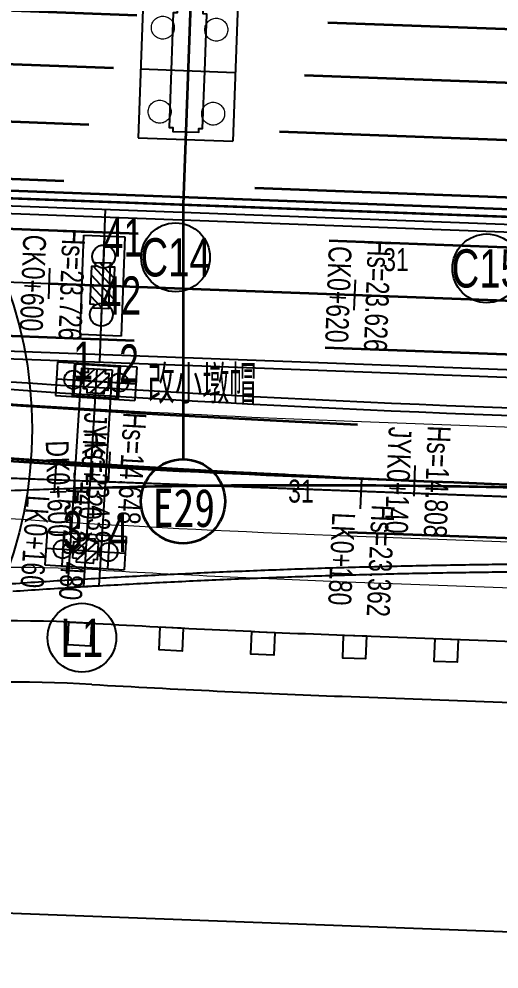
# Model space of a CAD drawing. Extents: x 0 to 558779, y 0 to 2762081.
# Drawn here: x 520024.6 to 520056, y 2757570.6 to 2757632.7 of the extents above; entities that cross this region are included whole.
import ezdxf
from ezdxf.enums import TextEntityAlignment as Align

# ---------------------------------------------------------------- set-up
doc = ezdxf.new("R2010")
doc.units = 0
doc.header["$LTSCALE"] = 20
for name, pattern in [('CENTER', [2, 1.25, -0.25, 0.25, -0.25]), ('DASHED', [19.049999999999997, 12.7, -6.349999999999999]), ('HIDDEN', [0.375, 0.25, -0.125])]:
    doc.linetypes.add(name, pattern=pattern)
for name, color, linetype in [('B-标线', 8, 'Continuous'), ('B-标线 地面', 46, 'Continuous'), ('DL-中心线', 10, 'Continuous'), ('DL-人行道边线', 1, 'Continuous'), ('DL-树池', 110, 'Continuous'), ('DL-非机动车道边线', 6, 'Continuous'), ('L-主桥边线', 240, 'Continuous'), ('L-洛秀互通匝道边线', 140, 'Continuous'), ('L-脊线', 222, 'Continuous'), ('L-辅路绿化带', 3, 'Continuous'), ('QL-主线桥墩', 191, 'Continuous'), ('QL-分孔线', 4, 'Continuous'), ('QL-墩号', 6, 'Continuous'), ('QL-桥墩', 191, 'Continuous'), ('QL-桥跨数值', 6, 'Continuous'), ('RD-红线', 230, 'Continuous'), ('XW_C', 7, 'Continuous'), ('XW_D', 7, 'Continuous'), ('XW_JY-江城大道右辅路', 7, 'Continuous'), ('XW_L', 7, 'Continuous'), ('YD-G2', 96, 'Continuous'), ('主线墩中心线', 6, 'Continuous'), ('主线墩号', 1, 'Continuous'), ('桩号-C', 7, 'Continuous'), ('桩号-D', 7, 'Continuous'), ('桩号-JY-江城大道右辅路', 7, 'Continuous'), ('桩号-L', 7, 'Continuous'), ('点划线', 6, 'CENTER'), ('粗实线', 1, 'Continuous'), ('设计高-C', 7, 'Continuous'), ('设计高-D', 7, 'Continuous'), ('设计高-JY-江城大道右辅路', 7, 'Continuous'), ('设计高-L', 7, 'Continuous'), ('设计高-地面高-C', 7, 'Continuous'), ('设计高-地面高-D', 7, 'Continuous'), ('设计高-地面高-JY-江城大道右辅路', 7, 'Continuous'), ('设计高-地面高-L', 7, 'Continuous')]:
    doc.layers.add(name, color=color, linetype=linetype)
doc.layers.add('偏心', color=4, linetype='Continuous', plot=False)
doc.layers.add('坐标标注', color=6, linetype='Continuous', plot=False)
doc.layers.add('细虚线', color=2, linetype='DASHED', lineweight=15)
doc.styles.get("Standard").update_dxf_attribs({"font": 'fsdb_e.shx', "width": 0.7, "bigfont": 'hzdx.shx'})
doc.styles.add('仿宋', font='simfang_0.ttf', dxfattribs={"width": 0.8})
pattern_1 = [(0, (0, 2.328306e-10), (0, 6.985), [5.08, -1.905]), (90, (0, 2.328306e-10), (-6.985, 4e-16), [5.08, -1.905])]

# ---------------------------------------------------------------- blocks, each defined once
blk = doc.blocks.new('shuchi02')
at = {"layer": 'DL-树池', "color": 3}
blk.add_lwpolyline([(-0.75, 0), (0.75, 0), (0.75, -1.5), (-0.75, -1.5)], close=True, dxfattribs=at)
blk = doc.blocks.new('(10-1)10m花瓶墩单排桩2根1.5')
h = blk.add_hatch()
h.set_pattern_fill('ANGLE', color=256)
h.set_pattern_definition(pattern_1)
h.paths.add_polyline_path([(-1.500000000000007, -0.5000000000001165), (-1.499999999999985, 0.5), (-1.249999999999992, 0.5), (-1.249999999999992, 0.75), (1.250000000000007, 0.75), (1.250000000000007, 0.5), (1.500000000000007, 0.5), (1.499999999999985, -0.5), (1.249999999999985, -0.5), (1.249999999999985, -0.75), (-1.250000000000014, -0.7500000000001165), (-1.250000000000014, -0.5000000000001165)])
h = blk.add_hatch()
h.set_pattern_fill('ANGLE', color=256)
h.set_pattern_definition(pattern_1)
h.paths.add_polyline_path([(-1.500000000000007, -0.5000000000001165), (-1.499999999999985, 0.5), (-1.249999999999992, 0.5), (-1.249999999999992, 0.75), (1.250000000000007, 0.75), (1.250000000000007, 0.5), (1.500000000000007, 0.5), (1.499999999999985, -0.5), (1.249999999999985, -0.5), (1.249999999999985, -0.75), (-1.250000000000014, -0.7500000000001165), (-1.250000000000014, -0.5000000000001165)])
h = blk.add_hatch()
h.set_pattern_fill('ANSI31', color=3, scale=0.15)
h.set_pattern_definition([(45, (0, 2.328306e-10), (-0.3367596045400932, 0.3367596045400933), [])])
h.paths.add_polyline_path([(-1.500000000000007, -0.5000000000001165), (-1.499999999999985, 0.5), (-1.249999999999992, 0.5), (-1.249999999999992, 0.75), (1.250000000000007, 0.75), (1.250000000000007, 0.5), (1.500000000000007, 0.5), (1.499999999999985, -0.5), (1.249999999999985, -0.5), (1.249999999999985, -0.75), (-1.250000000000014, -0.7500000000001165), (-1.250000000000014, -0.5000000000001165)])
at = {"layer": 'QL-桥墩', "color": 1}
for p, q in [((-3.25, -1.350000000093132), (-3.25, 1.350000000093132)), ((-3.25, 1.350000000093132), (3.25, 1.350000000093132)), ((3.25, 1.350000000093132), (3.25, -1.350000000093132)), ((3.25, -1.350000000093132), (-3.25, -1.350000000093132))]:
    blk.add_line(p, q, dxfattribs=at)
at = {"layer": 'QL-桥墩', "color": 3, "linetype": 'CENTER'}
for p, q in [((0, -1.350000000093132), (0, 1.350000000093132)), ((3.25, 0), (-3.25, 0))]:
    blk.add_line(p, q, dxfattribs=at)
at = {"layer": 'QL-桥墩', "color": 1}
blk.add_lwpolyline([(-1.500000000000007, -0.5000000000001165), (-1.499999999999985, 0.5), (-1.249999999999992, 0.5), (-1.249999999999992, 0.75), (1.250000000000007, 0.75), (1.250000000000007, 0.5), (1.500000000000007, 0.5), (1.499999999999985, -0.5), (1.249999999999985, -0.5), (1.249999999999985, -0.75), (-1.250000000000014, -0.75), (-1.250000000000014, -0.5000000000001165)], close=True, dxfattribs=at)
at = {"layer": 'QL-桥墩', "color": 3}
for centre in [(-1.899999999965075, 0), (1.900000000023283, 0)]:
    blk.add_circle(centre, 0.7499999999999999, dxfattribs=at)
blk = doc.blocks.new('(M2)单个柱式门架墩，2根桩1.2')
h = blk.add_hatch()
h.set_pattern_fill('ANSI31', color=3, scale=0.15)
h.set_pattern_definition([(45, (-0.45, 2.329062e-10), (-0.3367596045400932, 0.3367596045400933), [])])
h.paths.add_polyline_path([(-0.8000000000000074, -0.5500000000000407), (-0.8000000000000074, 0.5500000000000757), (-0.5500000000000145, 0.5500000000000757), (-0.5500000000000145, 0.8000000000000757), (0.5499999999999857, 0.8000000000000757), (0.5499999999999857, 0.5500000000000757), (0.7999999999999857, 0.5500000000000757), (0.7999999999999857, -0.5499999999999244), (0.5499999999999857, -0.5499999999999244), (0.5499999999999857, -0.7999999999999244), (-0.5500000000000148, -0.8000000000000406), (-0.5500000000000148, -0.5500000000000407)])
at = {"layer": 'QL-桥墩', "color": 1}
for p, q in [((-2.600000000093132, 1.100000000093132), (-2.600000000093132, -1.09999999962747)), ((-2.600000000093132, 1.100000000093132), (2.600000000093132, 1.100000000093132)), ((2.600000000093132, 1.100000000093132), (2.600000000093132, -1.09999999962747)), ((-2.600000000093132, -1.09999999962747), (2.600000000093132, -1.09999999962747))]:
    blk.add_line(p, q, dxfattribs=at)
at = {"layer": 'QL-桥墩', "color": 3, "linetype": 'CENTER'}
for p, q in [((-1.5, 1.100000000093132), (-1.5, -1.09999999962747)), ((1.5, 1.100000000093132), (1.5, -1.09999999962747)), ((-2.600000000093132, 0), (2.600000000093132, 0))]:
    blk.add_line(p, q, dxfattribs=at)
at = {"layer": 'QL-桥墩', "color": 1, "ltscale": 0.1}
blk.add_lwpolyline([(-0.8000000000000074, -0.5500000000000407), (-0.8000000000000074, 0.5500000000000757), (-0.5500000000000145, 0.5500000000000757), (-0.5500000000000145, 0.8000000000000757), (0.5499999999999857, 0.8000000000000757), (0.5499999999999857, 0.5500000000000757), (0.7999999999999857, 0.5500000000000757), (0.7999999999999857, -0.5499999999999244), (0.5499999999999857, -0.5499999999999244), (0.5499999999999857, -0.7999999999999244), (-0.5500000000000148, -0.7999999999999244), (-0.5500000000000148, -0.5500000000000407)], close=True, dxfattribs=at)
at = {"layer": 'QL-桥墩', "color": 3}
for centre in [(-1.5, 0), (1.5, 0)]:
    blk.add_circle(centre, 0.6, dxfattribs=at)
blk = doc.blocks.new('30m花瓶墩')
at = {"layer": '点划线', "ltscale": 0.3}
for p, q in [((0, 3.099999999998544), (0, -3.099999999998544)), ((4.499999999683495, 0), (-4.499999999683495, 0))]:
    blk.add_line(p, q, dxfattribs=at)
at = {"layer": '粗实线'}
for p, q in [((-4.499999999683495, 3.099999999998544), (-4.499999999683495, -3.099999999998544)), ((4.499999999683495, 3.099999999998544), (-4.499999999683495, 3.099999999998544)), ((4.499999999683495, 3.099999999998544), (4.499999999683495, -3.099999999998544)), ((4.499999999683495, -3.099999999998544), (-4.499999999683495, -3.099999999998544))]:
    blk.add_line(p, q, dxfattribs=at)
at = {"layer": '粗实线', "color": 4}
blk.add_lwpolyline([(3.638e-12, 1.099999999998544), (-3.749999999683495, 1.099999999998544), (-3.749999999683495, 0.8499999999985448), (-3.999999999683495, 0.8499999999985448), (-3.999999999683495, 0), (-3.999999999683495, -0.8499999999985448), (-3.749999999683495, -0.8499999999985448), (-3.749999999683495, -1.099999999998544), (3.638e-12, -1.099999999998544), (3.749999999683495, -1.099999999998544), (3.749999999683495, -0.8499999999985448), (3.999999999683495, -0.8499999999985448), (3.999999999683495, 0), (3.999999999683495, 0.8499999999985448), (3.749999999683495, 0.8499999999985448), (3.749999999683495, 1.099999999998544)], close=True, dxfattribs=at)
at = {"layer": '细虚线', "ltscale": 5}
for centre in [(-2.749999999683495, 1.75), (2.749999999683495, 1.75), (-2.749999999683495, -1.75), (2.749999999683495, -1.75)]:
    blk.add_circle(centre, 0.75, dxfattribs=at)
blk = doc.blocks.new('主线桥墩10.09')
at = {"layer": 'L-主桥边线', "lineweight": 35, "ltscale": 2, "flags": 128}
blk.add_lwpolyline([(2356.237745670893, -354.8033129773103), (3416.421099782805, -394.3038038150407)], dxfattribs=at)
at = {"layer": '主线墩中心线', "linetype": 'CENTER', "lineweight": 35}
blk.add_line((3015.11892995541, -362.3402242879383), (3014.485980246391, -379.3284371062182), dxfattribs=at)
at = {"layer": '主线墩号', "lineweight": 35}
blk.add_line((3014.485980246391, -379.3284371062182), (3014.485980246391, -395.9899808908813), dxfattribs=at)
blk.add_circle((3014.485980246391, -398.7399808908813), 2.75, dxfattribs=at)
at = {"layer": '主线墩号', "rotation": 87.86625112163902}
blk.add_blockref('30m花瓶墩', (3014.811763184727, -370.5845040413552), dxfattribs=at)
blk.add_blockref('30m花瓶墩', (3014.811763184727, -370.5845040413552), dxfattribs=at)
at = {"layer": '主线墩号', "lineweight": 35, "style": '仿宋', "width": 0.8}
blk.add_text('E29', height=2.5, dxfattribs=at).set_placement((3014.546608756937, -399.1655444065108), align=Align.MIDDLE_CENTER)

msp = doc.modelspace()

# ---------------------------------------------------------------- linework, layer by layer
at = {"layer": 'B-标线', "linetype": 'HIDDEN', "lineweight": 35, "ltscale": 5}
for p, q in [((519932.4772340774, 2757622.398377213), (520355.4842262813, 2757606.637911105)), ((519932.2166077269, 2757615.40323076), (520355.2235999308, 2757599.642764652))]:
    msp.add_line(p, q, dxfattribs=at)
at = {"layer": 'B-标线', "linetype": 'HIDDEN', "lineweight": 35, "ltscale": 5, "flags": 128}
for points in [[(516322.4375430929, 2758316.933269886), (516956.1708864162, 2758023.087492492, 0.079368608178051), (517564.8234081885, 2757850.856308758), (518947.7994459439, 2757687.805594135, 0.0200316140230398), (519307.5468970618, 2757659.942024764), (521003.5519569056, 2757596.751981205)], [(516320.9652511935, 2758313.757997211), (516954.6985945168, 2758019.912219817, 0.0793686081780398), (517564.4136019879, 2757847.380383144), (518947.3896397434, 2757684.329668521, 0.0200316140230388), (519307.4165838865, 2757656.444451538), (521003.4216295536, 2757593.254408507)], [(516319.387795587, 2758310.355919344), (516953.1211389103, 2758016.51014195, 0.0793686081780306), (517563.9745239159, 2757843.656177128), (518946.9505616714, 2757680.605462505, 0.0200316140230382), (519307.2769626272, 2757652.697051652), (521003.2819931051, 2757589.507009187)], [(516317.8103399805, 2758306.953841478), (516951.5436833039, 2758013.108064084, 0.0793686081780214), (517563.535445844, 2757839.931971113), (518946.5114835995, 2757676.88125649, 0.0200316140230376), (519307.1373413681, 2757648.949651766), (521003.1423566565, 2757585.759609868)], [(519984.445322653, 2757610.92497162, 0.0171796000512992), (520056.1537247283, 2757605.782091454), (520291.5731462018, 2757597.010794805, 0.0321222913534214), (520393.7720630445, 2757599.76894998, -0.0258673849492339), (520466.4575254668, 2757602.640123616), (520590.997313582, 2757601.115379635)]]:
    msp.add_lwpolyline(points, format="xyb", dxfattribs=at)
at = {"layer": 'B-标线', "lineweight": 35, "ltscale": 5, "flags": 128}
msp.add_lwpolyline([(519867.7176153545, 2757617.806345132, -0.0225047773809039), (519961.8705134512, 2757610.04543168, 0.022504777379082), (520056.0234115529, 2757602.284518227), (520291.4428330265, 2757593.513221578, 0.0321222913534788), (520394.0908348774, 2757596.283496706, -0.0258673849487167), (520466.4146780838, 2757599.140385897), (520710.9212917081, 2757596.14688484)], format="xyb", dxfattribs=at)
at = {"layer": 'B-标线 地面', "linetype": 'HIDDEN', "lineweight": 35, "ltscale": 10}
msp.add_line((520046.162891646, 2757599.149057149), (520078.4439424806, 2757597.946324294), dxfattribs=at)
at = {"layer": 'DEFPOINTS'}
msp.add_circle((519998.2715550194, 2757605.884686126), 27.20231986306003, dxfattribs=at)
at = {"layer": 'DL-中心线', "linetype": 'CENTER', "lineweight": 35, "ltscale": 5, "flags": 128}
for points in [[(519426.9146450599, 2757632.56340059, 0.0177543984594408), (519533.4038394017, 2757631.684383075, -0.0161243157737869), (519597.8835335538, 2757631.362297478), (520355.3539131061, 2757603.140337878)], [(519867.7176153545, 2757617.806345132, -0.0225047773809039), (519961.8705134512, 2757610.04543168, 0.022504777379082), (520056.0234115529, 2757602.284518227), (520291.4428330265, 2757593.513221578, 0.0321222913534788), (520394.0908348774, 2757596.283496706, -0.0258673849487167), (520466.4146780838, 2757599.140385897), (520710.9212917081, 2757596.14688484)], [(519911.253359993, 2757616.543433014), (519975.9630890099, 2757608.381167298, 0.0220618322544836), (520046.2932048212, 2757602.646630376), (520289.4666039942, 2757593.586434714, 0.0273255705095944), (520365.9095449571, 2757594.916416254, -0.027325570512216), (520442.3524859337, 2757596.246397795), (520701.5360419313, 2757586.589693)], [(519589.0964423984, 2757220.908812026), (519651.1629177161, 2757274.28356109, 0.0436643678793454), (519736.3970131028, 2757361.60983472, -0.0190617421846284), (519779.3164699589, 2757410.140193105, 0.035899111355208), (519834.1198505413, 2757476.477748863, 0.000231481485616), (519834.4441192797, 2757476.933659307, 0.0004629629960393), (519835.1055654903, 2757477.866376251, 0.0004629629960393), (519835.7855962701, 2757478.829073442, 0.0004629629960393), (519836.4860980666, 2757479.824658718, 0.0004629629960393), (519837.2092911793, 2757480.856549862, 0.0004629629960393), (519837.9578184413, 2757481.928809533, 0.0004629629960393), (519838.7348666568, 2757483.046329934, 0.0004629629960393), (519839.5443369083, 2757484.215091641, 0.0004629629960393), (519840.391090141, 2757485.44253662, 0.0004629629960393), (519841.2813131652, 2757486.738123826, 0.0004629629960393), (519842.2230861618, 2757488.114190172, 0.0004629629960393), (519843.2273064695, 2757489.587351209, 0.0004629629960393), (519844.3092871984, 2757491.180923552, 0.0004629629960393), (519845.4917528628, 2757492.929461552, 0.0004372428262181), (519846.733298884, 2757494.772511693, 0.0003858024882772), (519847.971809432, 2757496.617603086, 0.000334362152378), (519849.2076611878, 2757498.464476473, 0.0002829218182484), (519850.4412319378, 2757500.312874233, 0.000231481485616), (519851.6729004133, 2757502.162540154, 0.0001800411542087), (519852.9030461304, 2757504.013219193, 0.0001286008237542), (519854.1320492316, 2757505.864657249, 7.71604939803e-05), (519855.3602903289, 2757507.716600923, 2.57201646147e-05), (519856.5881503461, 2757509.568797289, -9.645061758299998e-05), (519857.8161850258, 2757511.420877839, -0.0002893518599271), (519859.0456483535, 2757513.272010189, -0.0004822531238053), (519860.2779667794, 2757515.121242832, -0.0006751544235736), (519861.5145623469, 2757516.967617659, -0.0008680557735882), (519862.7568504567, 2757518.810166679, -0.001060957188205), (519864.0062375932, 2757520.647908764, -0.0012538586817802), (519865.2641190006, 2757522.479846431, -0.00144676026867), (519866.5318762966, 2757524.304962662, -0.0016396619632305), (519867.8108750096, 2757526.122217787, -0.0017361128553735), (519869.0374001317, 2757527.840132127, -0.0017361128553735), (519870.1675033521, 2757529.399942362, -0.0017361128553735), (519871.2235444212, 2757530.836405817, -0.0017361128553735), (519872.2205450526, 2757532.172996379, -0.0017361128553735), (519873.1691621435, 2757533.426455444, -0.0017361128553735), (519874.0772725562, 2757534.609223128, -0.0017361128553735), (519874.9508878346, 2757535.730844638, -0.0017361128553735), (519875.794715478, 2757536.798835167, -0.0017361128553735), (519876.6125204968, 2757537.81923824, -0.0017361128553735), (519877.4073677309, 2757538.797000766, -0.0017361128553735), (519878.1817896908, 2757539.736233381, -0.0017361128553735), (519878.937906096, 2757540.640396275, -0.0017361128553735), (519879.6775110675, 2757541.512435031, -0.0008680557735881), (519880.0416097193, 2757541.937213122, -0.0997454693955493), (519929.9138493138, 2757580.770707313, -0.0034722361763718), (519931.923241025, 2757581.755764444, -0.0069445560792568), (519936.0711083996, 2757583.682785178, -0.0069445560792568), (519940.4002198263, 2757585.54960473, -0.0069445560792568), (519944.9232167293, 2757587.352731506, -0.0069445560792568), (519949.6551022512, 2757589.08840282, -0.0069445560792568), (519954.6138812503, 2757590.752524567, -0.0069445560792568), (519959.8214370899, 2757592.340591642, -0.0069445560792568), (519965.3047617979, 2757593.847580738, -0.0069445560792568), (519971.0977307002, 2757595.267802267, -0.0069445560792568), (519977.2437481769, 2757596.594689607, -0.0069445560792568), (519983.7998514208, 2757597.820488021, -0.0069445560792568), (519990.8433924658, 2757598.935774325, -0.0069445560792568), (519998.4836042764, 2757599.928671506, -0.0069445560792568), (520006.8832785442, 2757600.783464437, -0.0065587360186369), (520015.7473331144, 2757601.444032078, -0.0057871016401356), (520024.6250508126, 2757601.885557872, -0.0050154741528497), (520033.5102844193, 2757602.135194393, -0.004243852637884), (520042.3986595084, 2757602.220256562, -0.0034722361763719), (520051.2873241529, 2757602.168147561, -0.0027006238494708), (520060.1746963354, 2757602.006308207, -0.0019290147383579), (520069.0602102159, 2757601.762185905, -0.0011574079242256), (520077.9440619966, 2757601.463219276, -0.0003858024882772), (520086.8269557802, 2757601.136834562)]]:
    msp.add_lwpolyline(points, format="xyb", dxfattribs=at)
at = {"layer": 'DL-人行道边线', "flags": 128}
for points in [[(520029.3904606557, 2757589.181590073, 0.0353296886443831), (520016.3359194041, 2757589.00848812), (520000.8809996484, 2757587.708938491, -0.1137785033159387), (519986.4272358276, 2757589.785509608), (519980.1180557078, 2757592.227355341, 0.0610261242306765), (519970.0967492539, 2757594.758212948, 0.0610261242306765)], [(520029.3904606562, 2757589.181590082, 0.0050325252766578), (520045.7626440363, 2757588.40651081), (520074.2512512465, 2757587.34507746)]]:
    msp.add_lwpolyline(points, format="xyb", dxfattribs=at)
at = {"layer": 'DL-非机动车道边线'}
for points in [[(520029.6198182866, 2757593.175009043, 0.0353296886443673), (520016.0007563324, 2757592.994421601), (520000.5458365767, 2757591.694871972, -0.1137785033158784), (519987.8709975337, 2757593.515865106), (519981.561817414, 2757595.957710839, 0.0610261242303098), (519970.5973291761, 2757598.726766809, 0.0610261242303098)], [(520029.6198182872, 2757593.175009053, 0.0050325252767101), (520045.9115733795, 2757592.403737354), (520073.3285055676, 2757591.382232655)]]:
    msp.add_lwpolyline(points, format="xyb", dxfattribs=at)
at = {"layer": 'L-主桥边线', "lineweight": 35, "ltscale": 2}
msp.add_line((519377.7279837597, 2757645.068706359), (520437.2808943189, 2757605.591704694), dxfattribs=at)
at = {"layer": 'L-主桥边线', "lineweight": 35, "ltscale": 2, "flags": 128}
msp.add_lwpolyline([(519377.7465999276, 2757645.568359677), (520437.2995104883, 2757606.091358012)], dxfattribs=at)
at = {"layer": 'L-洛秀互通匝道边线', "flags": 128}
for points in [[(519427.1333722492, 2757637.558614141, 0.0177543984594394), (519533.2676026099, 2757636.682526684, -0.0161243157737887), (519598.0696952328, 2757636.35883066), (520329.6715341172, 2757609.100685526)], [(519427.1114995303, 2757637.059092786, 0.0177543984594525), (519533.2812262891, 2757636.182712324, -0.0161243157737782), (519598.0510790648, 2757635.859177341), (520329.6529179493, 2757608.601032208)], [(519998.4985220108, 2757611.032676166, 0.0138382628033491), (520056.209573232, 2757607.281051408), (520291.6289947054, 2757598.509754759, 0.0321222913526661), (520393.6354465447, 2757601.262715668, -0.01550648617442), (520437.2740489324, 2757603.892655979, -0.01550648617442)], [(519998.4522928996, 2757610.534817883, 0.0138382628028665), (520056.190957064, 2757606.781398091), (520291.6103785375, 2757598.010101441, 0.0321222913534343), (520393.680985378, 2757600.764793772, -0.0155064861760441), (520437.2886384036, 2757603.392868877, -0.0155064861760441)], [(520024.1698261422, 2757595.775947791, -0.0009113532676153), (520026.1363836144, 2757595.907126086, -0.0009073081171767), (520028.1047574605, 2757596.031235746, -0.0009031764963314), (520030.074905528, 2757596.148296636, -0.0008989588509271), (520032.0467829214, 2757596.258329468, -0.0008946572409499), (520034.0203423005, 2757596.361355856, -0.0008902744064450001), (520035.9955341764, 2757596.457398339, -0.0008858137858069999), (520037.9723072053, 2757596.546480412, -0.0008812778542574), (520039.9506084843, 2757596.62862654, -0.0008766697980382), (520041.9303838462, 2757596.703862162, -0.0008719939881953), (520043.9115781544, 2757596.772213686, -0.0008672545791793), (520045.894135594, 2757596.833708489, -0.0008624555206502), (520047.8779999649, 2757596.888374897, -0.0008576017443232), (520049.863114974, 2757596.93624216, -0.000852696125146), (520051.8494245214, 2757596.977340434, -0.0008477437200222), (520053.8368729971, 2757597.011700742, -0.0008427487315359), (520055.825405562, 2757597.03935494, -0.0008377138090415), (520057.8149684391, 2757597.060335682, -0.0008326433585555)], [(520024.2040137408, 2757595.277117951, -0.0009113532676159), (520026.1687525396, 2757595.408174932, -0.0009073081171945), (520028.1353153568, 2757595.532170405, -0.0009031764963357), (520030.1036602432, 2757595.649124155, -0.0008989588509310001), (520032.0737425038, 2757595.759056816, -0.0008946572409613), (520034.0455149944, 2757595.861989922, -0.0008902744064368), (520036.018928415, 2757595.957945929, -0.0008858137858016), (520037.9939316064, 2757596.046948247, -0.0008812778542762), (520039.9704718422, 2757596.12902125, -0.0008766697980287), (520041.9484951247, 2757596.204190288, -0.0008719939882034), (520043.9279464773, 2757596.272481679, -0.0008672545791673), (520045.9087702371, 2757596.333922708, -0.0008624555206459), (520047.8909103471, 2757596.388541602, -0.0008576017443205), (520049.8743106473, 2757596.436367518, -0.0008526961251453), (520051.8589151648, 2757596.477430515, -0.0008477437200048), (520053.8446684032, 2757596.511761513, -0.0008427487315275), (520055.8315156318, 2757596.539392275, -0.0008377138090359), (520057.8194031731, 2757596.560355349, -0.0008326433585486)]]:
    msp.add_lwpolyline(points, format="xyb", dxfattribs=at)
for points in [[(519998.5430762902, 2757611.931334123), (520329.3178269273, 2757599.607272481)], [(519998.5244601223, 2757611.431680806), (520330.3288823609, 2757599.069255485)]]:
    msp.add_lwpolyline(points, dxfattribs=at)
at = {"layer": 'L-脊线', "flags": 128}
msp.add_lwpolyline([(519993.5637120229, 2757599.314154247, -9.40784579246e-05), (519993.6643299643, 2757599.327608861, -0.0028656328440636), (519996.8385360475, 2757599.732952686, -0.0027656320511), (520000.0171071007, 2757600.102522201, -0.0026656313136011), (520003.1995061522, 2757600.437543487, -0.0025656306293652), (520006.3852372336, 2757600.739251297, -0.0024656299964423), (520009.5738439857, 2757601.008888046, -0.0023656294127894), (520012.7649082406, 2757601.247702851, -0.0022656288765351), (520015.9580485863, 2757601.456950666, -0.0021656283855508), (520019.1529189098, 2757601.637891483, -0.0020656279378792), (520022.349206931, 2757601.791789596, -0.0019656275315203), (520025.5466327163, 2757601.919912948, -0.0015784711611235), (520028.2526167837, 2757602.009137654, -0.0015784711611235)], format="xyb", dxfattribs=at)
at = {"layer": 'L-辅路绿化带', "lineweight": 0}
msp.add_line((520046.0418865547, 2757595.901310581), (520078.3229373894, 2757594.698577726), dxfattribs=at)
at = {"layer": 'L-辅路绿化带', "lineweight": 0, "flags": 128}
for points in [[(519952.0533870192, 2757615.176770359), (519976.4323826869, 2757612.101686541, 0.0220618322533663), (520046.4328260803, 2757606.394030262), (520089.7080319246, 2757604.781675318)], [(519924.6326701789, 2757611.076097854), (519975.4937953329, 2757604.660648054, 0.0220618322533882), (520046.1535835621, 2757598.89923049), (520078.4346343967, 2757597.696497635)]]:
    msp.add_lwpolyline(points, format="xyb", dxfattribs=at)
at = {"layer": 'L-辅路绿化带', "lineweight": 0}
msp.add_lwpolyline([(520029.8205062138, 2757596.669250643, 0.0353296886443572), (520015.7074886446, 2757596.482113397), (520000.252568889, 2757595.182563767, -0.1137785033162177), (519989.1342890266, 2757596.779926166), (519982.8251089069, 2757599.221771899, 0.0610261242303945), (519971.0353366081, 2757602.199251437)], format="xyb", dxfattribs=at)
msp.add_arc((520076.0790734207, 2758402.091939335), 806.7499999910467, 266.7128910246887, 267.8662511225712, dxfattribs=at)
at = {"layer": 'QL-分孔线'}
for p, q in [((520030.2629458911, 2757620.256101377), (520029.8906225332, 2757610.263035017)), ((520029.7177311734, 2757609.807318736), (520028.8241767776, 2757595.573912426))]:
    msp.add_line(p, q, dxfattribs=at)
msp.add_lwpolyline([(520030.7157663981, 2757609.744663406), (520029.8298726689, 2757595.633283671), (520027.8183634361, 2757595.512670322), (520028.7196959486, 2757609.869974066)], close=True, dxfattribs=at)
at = {"layer": 'QL-墩号'}
for centre in [(520034.8604940919, 2757617.109525217), (520055.2203676679, 2757616.384097208), (520028.7327880357, 2757592.236490369)]:
    msp.add_circle(centre, 2.25, dxfattribs=at)
at = {"layer": 'RD-红线'}
msp.add_lwpolyline([(519807.7922513674, 2757459.09174491), (519808.5161163288, 2757460.204291533, 0.0330110867033652), (519872.6070060998, 2757579.470499461, -0.3041216892248836), (519916.6612188854, 2757606.676343312), (520064.3363123197, 2757601.174239688)], format="xyb", dxfattribs=at)
at = {"layer": 'XW_C', "color": 4}
msp.add_line((519597.8835335538, 2757631.362297478), (520355.3539131061, 2757603.140337878), dxfattribs=at)
msp.add_line((519597.8835335538, 2757631.362297478), (520355.3539131061, 2757603.140337878), dxfattribs=at)
at = {"layer": 'XW_D', "color": 6, "flags": 128}
msp.add_lwpolyline([(520022.349206931, 2757601.791789596, -0.0019656275315203), (520025.5466327162, 2757601.919912948, -0.0018656271644742), (520028.7449471876, 2757602.02353253, -0.0017656268347407), (520031.9439306188, 2757602.103921845, -0.0016656265403199), (520035.1433911231, 2757602.162356428, -0.0015656262792117), (520038.3431631369, 2757602.20011343, -0.0014656260494161), (520041.5431058957, 2757602.218471242, -0.0013656258489331), (520044.7431019081, 2757602.218709181, -0.0012656256757626), (520047.9430554237, 2757602.202107213, -0.0011656255279047), (520051.1428909017, 2757602.169945724, -0.0010656254033594), (520054.3425514748, 2757602.123505328, -0.0009656253001265), (520057.5419974143, 2757602.064066723, -0.0008656252162063), (520060.7412045922, 2757601.992910564, -0.0007656251495985), (520063.9401629456, 2757601.911317379, -0.0006656250983032), (520067.138874938, 2757601.820567515, -0.0005656250603205), (520070.3373540234, 2757601.721941096, -0.0004656250336502), (520073.5356231089, 2757601.616718023, -0.0003656250162925), (520076.7337130181, 2757601.506177968, -0.0002656250062472), (520079.9316609566, 2757601.391600409, -0.0001656250015145), (520083.1295089746, 2757601.27426466, -6.56250000942e-05), (520086.3273024318, 2757601.155449917), (520086.8269557802, 2757601.136834562)], format="xyb", dxfattribs=at)
msp.add_lwpolyline([(520022.349206931, 2757601.791789596, -0.0019656275315203), (520025.5466327162, 2757601.919912948, -0.0018656271644742), (520028.7449471876, 2757602.02353253, -0.0017656268347407), (520031.9439306188, 2757602.103921845, -0.0016656265403199), (520035.1433911231, 2757602.162356428, -0.0015656262792117), (520038.3431631369, 2757602.20011343, -0.0014656260494161), (520041.5431058957, 2757602.218471242, -0.0013656258489331), (520044.7431019081, 2757602.218709181, -0.0012656256757626), (520047.9430554237, 2757602.202107213, -0.0011656255279047), (520051.1428909017, 2757602.169945724, -0.0010656254033594), (520054.3425514748, 2757602.123505328, -0.0009656253001265), (520057.5419974143, 2757602.064066723, -0.0008656252162063), (520060.7412045922, 2757601.992910564, -0.0007656251495985), (520063.9401629456, 2757601.911317379, -0.0006656250983032), (520067.138874938, 2757601.820567515, -0.0005656250603205), (520070.3373540234, 2757601.721941096, -0.0004656250336502), (520073.5356231089, 2757601.616718023, -0.0003656250162925), (520076.7337130181, 2757601.506177968, -0.0002656250062472), (520079.9316609566, 2757601.391600409, -0.0001656250015145), (520083.1295089746, 2757601.27426466, -6.56250000942e-05), (520086.3273024318, 2757601.155449917), (520086.8269557802, 2757601.136834562)], format="xyb", dxfattribs=at)
at = {"layer": 'XW_JY-江城大道右辅路', "color": 4}
msp.add_line((520046.2932048212, 2757602.646630376), (520289.4666039942, 2757593.586434714), dxfattribs=at)
msp.add_line((520046.2932048212, 2757602.646630376), (520289.4666039942, 2757593.586434714), dxfattribs=at)
at = {"layer": 'XW_JY-江城大道右辅路', "color": 2}
msp.add_arc((520076.0790734435, 2758402.091939343), 800, 262.8108717010539, 267.8662511213536, dxfattribs=at)
msp.add_arc((520076.0790734435, 2758402.091939343), 800, 262.8108717010539, 267.8662511213536, dxfattribs=at)
at = {"layer": 'XW_L', "color": 2}
msp.add_arc((520095.1173641222, 2758651.556486248), 1050, 262.7094065389733, 267.866251119949, dxfattribs=at)
msp.add_arc((520095.1173641222, 2758651.556486248), 1050, 262.7094065389733, 267.866251119949, dxfattribs=at)
at = {"layer": 'YD-G2'}
msp.add_lwpolyline([(520082.4855832735, 2757572.031800078), (519961.8017023935, 2757576.528753229, 0.2946260079038757), (519887.2084915819, 2757532.240823178, -0.028546675218175), (519827.2166897992, 2757427.229825688), (519825.3620216725, 2757427.349092743), (519807.7916607718, 2757459.096378529), (519808.5155302688, 2757460.2089222, 0.0330110867033652), (519872.6069062679, 2757579.47486884, -0.3041216892248836), (519916.6612299668, 2757606.680533087), (520064.3363009687, 2757601.177827416), (520083.2253155907, 2757574.824995697, 0.0003578757981664), (520082.4855832735, 2757572.031800078)], format="xyb", close=True, dxfattribs=at)
at = {"layer": '偏心'}
msp.add_line((520028.2703575952, 2757609.096608018), (520031.0648562238, 2757608.921173095), dxfattribs=at)
msp.add_lwpolyline([(520030.9990681277, 2757607.873236109), (520028.2045694991, 2757608.048671032), (520028.3361456913, 2757610.144545004), (520031.1306443199, 2757609.969110081)], close=True, dxfattribs=at)
at = {"layer": '设计高-地面高-C'}
for p, q in [((520026.6164434116, 2757616.389188007), (520026.54197874, 2757614.390574734)), ((520046.6025761357, 2757615.644541291), (520046.5281114643, 2757613.645928018))]:
    msp.add_line(p, q, dxfattribs=at)
at = {"layer": '设计高-地面高-D'}
msp.add_line((520028.2228099713, 2757603.008683713), (520028.2824241693, 2757601.009572373), dxfattribs=at)
at = {"layer": '设计高-地面高-JY-江城大道右辅路'}
for p, q in [((520030.55909056, 2757604.389657061), (520030.4451481748, 2757602.392905416)), ((520050.5186407308, 2757603.489892215), (520050.4441760593, 2757601.491278942))]:
    msp.add_line(p, q, dxfattribs=at)
at = {"layer": '设计高-地面高-L'}
for p, q in [((520027.0539047135, 2757603.764824946), (520026.9242600289, 2757601.769031306)), ((520047.0229810516, 2757602.658526332), (520046.9313727029, 2757600.660625455))]:
    msp.add_line(p, q, dxfattribs=at)

# ---------------------------------------------------------------- block references
at = {"layer": 'DL-树池'}
for p, rotation in [((520028.6192352601, 2757593.227266328), 357.3077882251178), ((520034.6104962538, 2757592.903815601), 357.06632157024), ((520040.6037151436, 2757592.618924689), 357.4906038005173), ((520046.5988685596, 2757592.378129995), 357.8662511207284), ((520052.5947083768, 2757592.15473598), 357.8662511207284)]:
    msp.add_blockref('shuchi02', p, dxfattribs=dict(at, rotation=rotation))
at = {"layer": 'QL-主线桥墩'}
msp.add_blockref('主线桥墩10.09', (517020.8597945361, 2757999.895508508), dxfattribs=at)
at = {"layer": 'QL-桥墩', "lineweight": 35}
for name, p, rotation in [('(10-1)10m花瓶墩单排桩2根1.5', (520030.0767842122, 2757615.259568197), 87.86625112163902), ('(M2)单个柱式门架墩，2根桩1.2', (520029.6676069095, 2757609.008890557), 356.4077610882309), ('(M2)单个柱式门架墩，2根桩1.2', (520028.9721327525, 2757597.930699563), 356.4077610882309)]:
    msp.add_blockref(name, p, dxfattribs=dict(at, rotation=rotation))

# ---------------------------------------------------------------- texts
at = {"layer": 'QL-墩号', "width": 0.75}
for s, p in [('C14', (520034.8604940919, 2757617.109525217)), ('C15', (520055.2203676679, 2757616.384097208)), ('L1', (520028.7327880357, 2757592.236490369))]:
    msp.add_text(s, height=2.5, dxfattribs=at).set_placement(p, align=Align.MIDDLE_CENTER)
at = {"layer": 'QL-桥跨数值', "lineweight": 35, "width": 0.75}
for p in [(520049.2812069575, 2757615.758077682), (520049.2812069575, 2757615.758077682), (520043.0594287048, 2757600.62323093)]:
    msp.add_text('31', height=1.5, dxfattribs=at).set_placement(p, align=Align.BOTTOM_CENTER)
at = {"layer": '偏心', "width": 0.75}
msp.add_text('改小墩帽', height=2.5, dxfattribs=at).set_placement((520036.5971262829, 2757608.791075816), align=Align.MIDDLE_CENTER)
at = {"layer": '坐标标注', "width": 0.7}
for s, p in [('41', (520030.1475256502, 2757617.158250806)), ('42', (520030.0060427742, 2757613.360885589)), ('1', (520028.1705540724, 2757609.102873551)), ('2', (520031.1646597465, 2757608.914907562)), ('3', (520027.4750799155, 2757598.024682557)), ('4', (520030.4691855895, 2757597.836716568))]:
    msp.add_text(s, height=2.5, dxfattribs=at).set_placement(p)
at = {"layer": '桩号-C', "width": 0.75}
for s, p in [('CK0+600', (520026.279419085, 2757615.401051071)), ('CK0+620', (520046.2655518092, 2757614.656404356))]:
    msp.add_text(s, height=1.5, rotation=267.8662511206456, dxfattribs=at).set_placement(p, align=Align.TOP_CENTER)
at = {"layer": '桩号-D', "width": 0.75}
msp.add_text('DK0+600', height=1.5, rotation=271.7080739574486, dxfattribs=at).set_placement((520027.9527503696, 2757602.000185914), align=Align.TOP_CENTER)
at = {"layer": '桩号-JY-江城大道右辅路', "width": 0.75}
for s, rotation, p in [('JYK0+120', 266.734022744148, (520030.2026066206, 2757603.408372596)), ('JYK0+140', 267.8662511206456, (520050.1816164042, 2757602.501755279))]:
    msp.add_text(s, height=1.5, rotation=rotation, dxfattribs=at).set_placement(p, align=Align.TOP_CENTER)
at = {"layer": '桩号-L', "width": 0.75}
for s, rotation, p in [('LK0+160', 266.283347406775, (520026.4089515551, 2757598.464234226)), ('LK0+180', 267.37469558778, (520046.4791024157, 2757597.346613061))]:
    msp.add_text(s, height=1.5, rotation=rotation, dxfattribs=at).set_placement(p, align=Align.TOP_CENTER)
at = {"layer": '设计高-C', "width": 0.75}
for s, p in [('Hs=23.726', (520026.8790030666, 2757615.378711669)), ('Hs=23.626', (520046.8651357908, 2757614.634064954))]:
    msp.add_text(s, height=1.5, rotation=267.8662511206456, dxfattribs=at).set_placement(p, align=Align.BOTTOM_CENTER)
at = {"layer": '设计高-D', "width": 0.75}
msp.add_text('Hs=23.439', height=1.5, rotation=271.7080739574486, dxfattribs=at).set_placement((520028.5524837712, 2757602.018070173), align=Align.BOTTOM_CENTER)
at = {"layer": '设计高-JY-江城大道右辅路', "width": 0.75}
for s, rotation, p in [('Hs=14.648', 266.734022744148, (520030.8016321142, 2757603.37418988)), ('Hs=14.808', 267.8662511206456, (520050.7812003858, 2757602.479415877))]:
    msp.add_text(s, height=1.5, rotation=rotation, dxfattribs=at).set_placement(p, align=Align.BOTTOM_CENTER)
at = {"layer": '设计高-L', "width": 0.75}
for s, rotation, p in [('Hs=23.480', 266.283347406775, (520027.0076896472, 2757598.42534082)), ('Hs=23.362', 267.37469558778, (520047.0784726785, 2757597.319130557))]:
    msp.add_text(s, height=1.5, rotation=rotation, dxfattribs=at).set_placement(p, align=Align.BOTTOM_CENTER)

doc.saveas('drawing.dxf')
